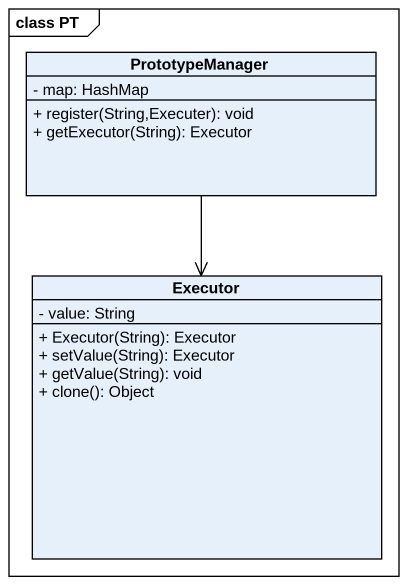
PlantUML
@startuml
mainframe class PT
hide circle
hide empty members
skinparam classAttributeIconSize 0
class PrototypeManager {
  - map: HashMap
  + register(String,Executer): void
  + getExecutor(String): Executor
}
class Executor {
  - value: String
  + Executor(String): Executor
  + setValue(String): Executor
  + getValue(String): void
  + clone(): Object
}
PrototypeManager --> Executor
@enduml
